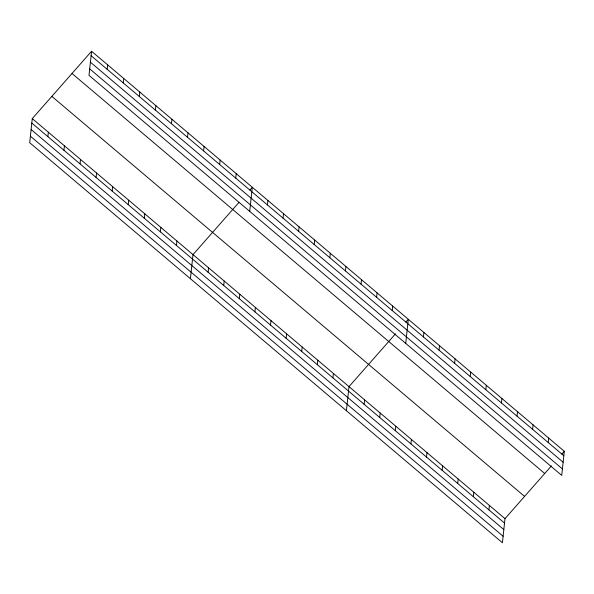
<?xml version="1.0" encoding="UTF-8"?>
<svg xmlns="http://www.w3.org/2000/svg" width="594" height="594" viewBox="0 0 594 594"><rect width="100%" height="100%" fill="white"/><g stroke="black" fill="none" stroke-linecap="round" stroke-linejoin="round"><path stroke-width="0.89" d="M91.58 51.255L89.003 75.364L561.724 475.393L564.3 451.291L91.58 51.255L32.276 118.607L29.7 142.709L502.42 542.745L504.997 518.636L551.455 465.874M47.876 136.657L48.352 132.21M63.944 150.26L64.419 145.805M80.019 163.855L80.494 159.407M107.172 69.312L107.648 64.857M96.087 177.458L96.57 173.01M123.248 82.908L123.723 78.46M112.162 191.06L112.637 186.613M139.323 96.51L139.798 92.063M128.237 204.663L128.712 200.215M155.39 110.113L155.866 105.665M144.305 218.265L144.788 213.81M171.466 123.715L171.941 119.268M160.38 231.86L160.855 227.413M187.533 137.318L188.016 132.863M176.455 245.463L176.93 241.016M203.608 150.913L204.084 146.466M190.429 278.72L192.998 254.618L238.847 202.547M208.123 272.267L208.598 267.82M219.683 164.516L220.159 160.068M223.723 285.469L224.198 281.021M235.751 178.118L236.234 173.671M239.323 298.671L239.798 294.223M249.725 211.375L252.302 187.273L249.859 190.05M254.923 311.872L255.398 307.425M267.426 204.923L267.901 200.468M270.522 325.074L270.998 320.619M283.026 218.124L283.501 213.669M286.122 338.276L286.598 333.821M298.626 231.326L299.101 226.871M301.722 351.477L302.198 347.022M314.226 244.528L314.701 240.073M317.322 364.679L317.797 360.224M329.826 257.729L330.301 253.274M332.922 377.881L333.397 373.426M345.426 270.923L345.901 266.476M346.421 410.729L348.997 386.627L395.456 333.865M361.026 284.125L361.501 279.677M364.122 404.276L364.597 399.829M376.626 297.327L377.101 292.879M379.722 417.478L380.197 413.03M392.226 310.528L392.701 306.081M395.322 430.68L395.797 426.232M405.724 343.384L408.301 319.282L405.858 322.059M410.922 443.881L411.397 439.434M423.425 336.932L423.901 332.484M426.522 457.083L426.997 452.635M439.025 350.133L439.501 345.686M442.122 470.285L442.597 465.837M454.625 363.335L455.101 358.887M457.722 483.486L458.197 479.039M470.225 376.537L470.7 372.089M473.321 496.688L473.797 492.24M485.825 389.738L486.3 385.291M488.921 509.89L489.397 505.442M501.425 402.94L501.9 398.485M517.025 416.142L517.5 411.687M532.625 429.343L533.1 424.888M548.225 442.545L548.7 438.09M561.857 454.068L564.3 451.291M91.105 55.71L563.825 455.746M90.407 62.192L563.134 462.229M89.694 68.874L562.414 468.911M72.008 73.485L544.728 473.515M51.849 96.384L524.569 496.413M32.276 118.607L504.997 518.636M31.801 123.055L504.521 523.091M31.111 129.537L503.831 529.573M30.391 136.219L503.118 536.256"/></g></svg>
